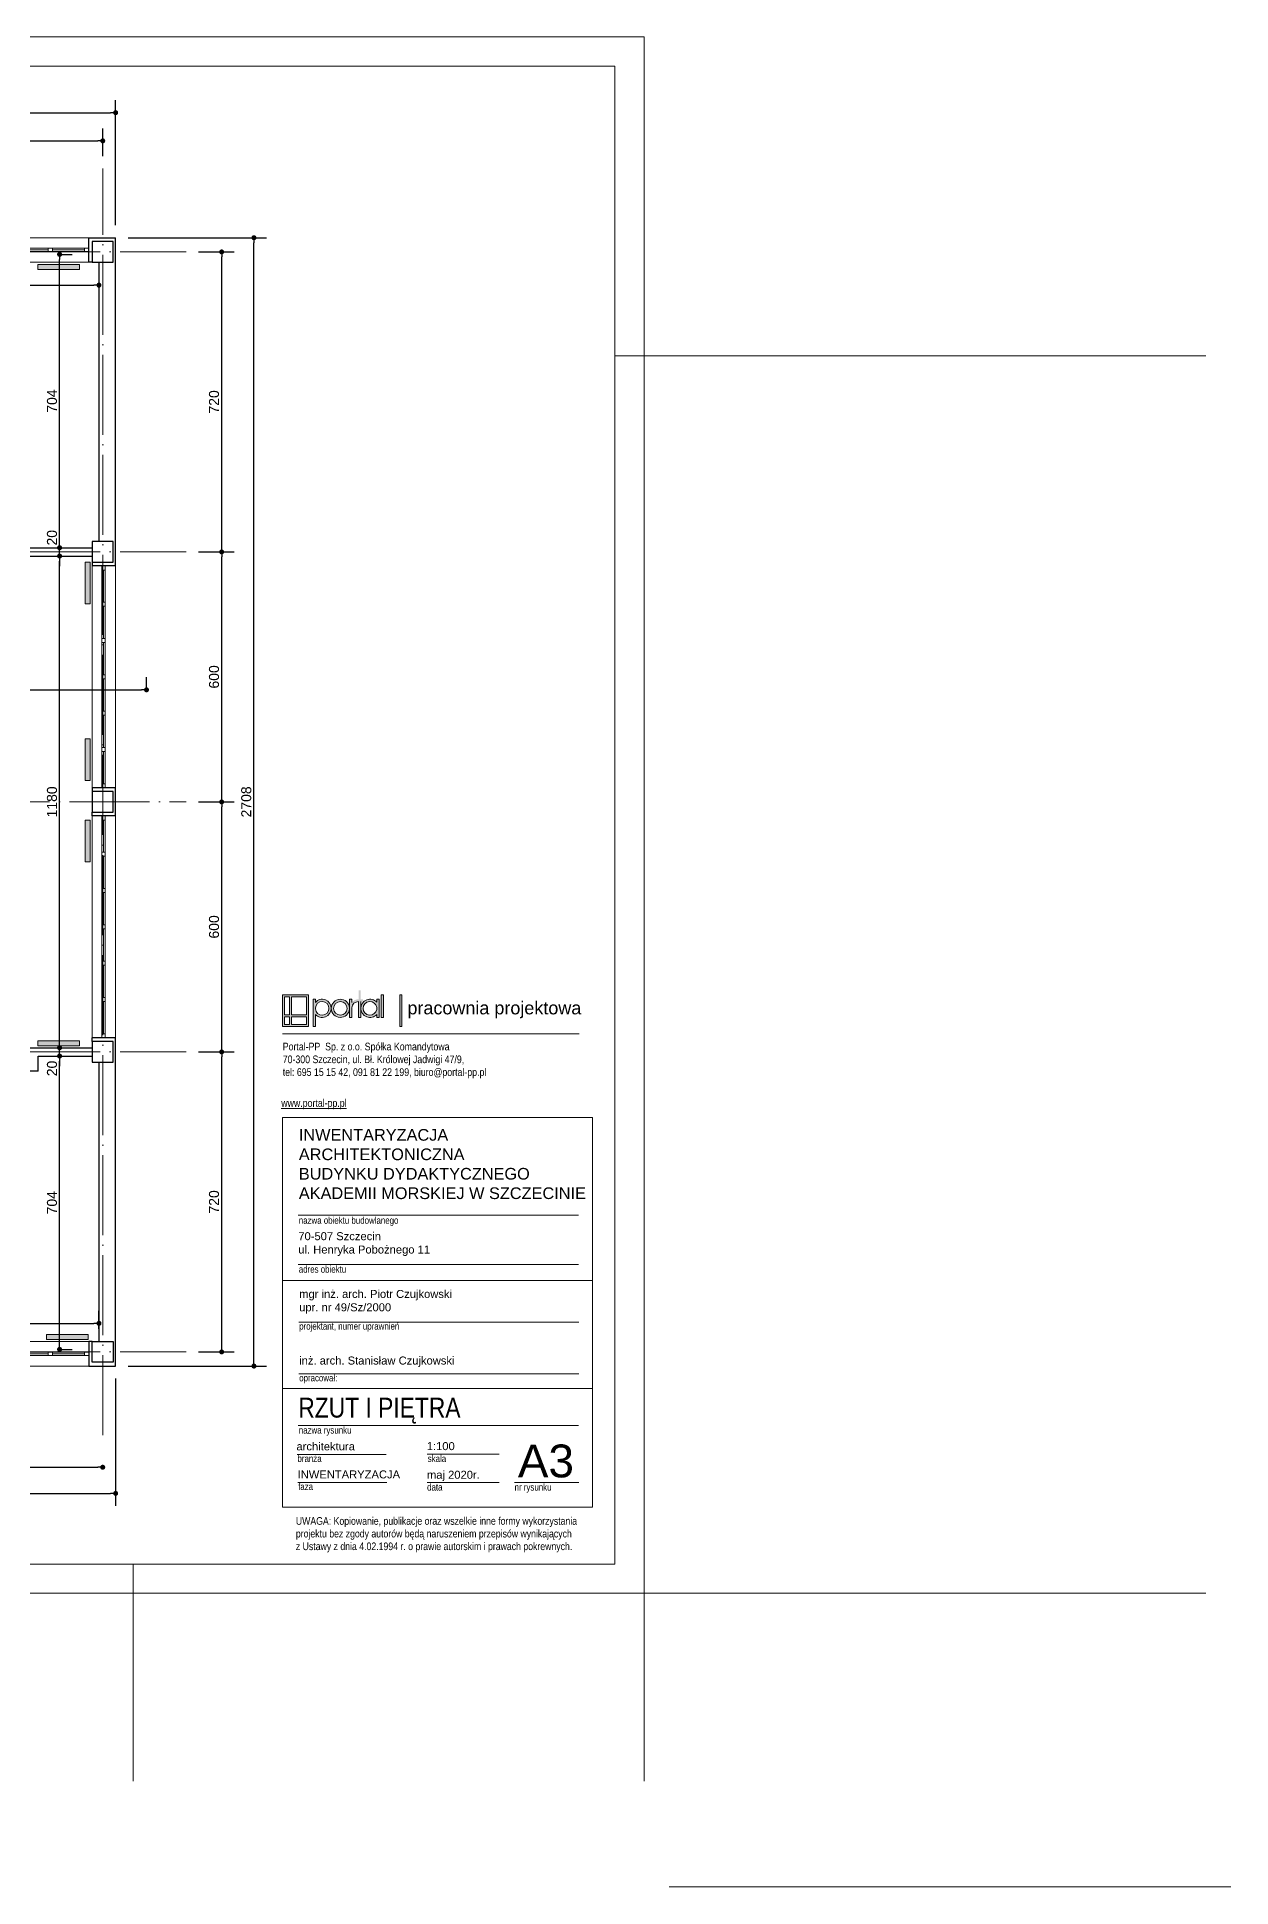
# Model space of a CAD drawing. Header units: millimetres. Extents: x 54 to 8480, y -22812 to 17434.
# Drawn here: x 5555 to 8420, y -9566 to -5126 of the extents above; entities that cross this region are included whole.
import ezdxf

# ---------------------------------------------------------------- set-up
doc = ezdxf.new("R2010")
doc.units = ezdxf.units.MM
doc.linetypes.add('ACAD_ISO04W100', pattern=[30, 24, -3, 0, -3])
doc.layers.add('grzejniki', color=104, linetype='Continuous')
for name, color, linetype, lineweight in [('osie', 132, 'ACAD_ISO04W100', 0), ('PLATFORMA', 7, 'Continuous', 0), ('STOLARKA', 97, 'Continuous', 0), ('tabelki', 151, 'Continuous', 0), ('wymiary', 150, 'Continuous', 0)]:
    doc.layers.add(name, color=color, linetype=linetype, lineweight=lineweight)
doc.styles.add('arial narrow', font='ARIALN.TTF', dxfattribs={"height": 15})
doc.styles.get("Standard").update_dxf_attribs({"font": 'arial.ttf'})
doc.dimstyles.new('ISO-25', dxfattribs={"dimtxt": 24, "dimasz": 12, "dimexe": 30, "dimexo": 30, "dimgap": 6, "dimtad": 1, "dimdec": 0, "dimtxsty": 'Standard', "dimblk": 'DOT', "dimcen": 2.5, "dimadec": 0, "dimazin": 0, "dimtfac": 1, "dimtdec": 0, "dimtmove": 0, "dimatfit": 3, "dimldrblk": 'DOT', "dimfxl": 1, "dimarcsym": 0})

# ---------------------------------------------------------------- blocks, each defined once
blk = doc.blocks.new('A$C13771EA7')
at = {"color": 132, "linetype": 'ACAD_ISO04W100', "lineweight": 0, "ltscale": 8}
for p, q in [((31, -2874), (31, 166)), ((631, -2874), (631, 166)), ((1231, -2874), (1231, 166)), ((1831, -2874), (1831, 166)), ((2431, -2874), (2431, 166)), ((3031, -2874), (3031, 166)), ((3511, -2874), (3511, 166)), ((4111, -2874), (4111, 166)), ((-169, -34), (4311, -34)), ((-169, -754), (4311, -754)), ((-169, -994), (3231, -994)), ((3311, -1354), (4311, -1354)), ((-169, -1714), (3231, -1714)), ((-169, -1954), (4311, -1954)), ((-169, -2674), (4311, -2674))]:
    blk.add_line(p, q, dxfattribs=at)
blk = doc.blocks.new('A$C662874F4')
at = {"layer": 'STOLARKA', "lineweight": 0}
for p, q in [((8.5, 9), (541.5, 9)), ((18.5, -20), (95.6668, -20)), ((105.6668, -20), (182.8334, -20)), ((192.8334, -20), (270, -20)), ((280, -20), (357.1666, -20)), ((367.1666, -20), (444.3332, -20)), ((454.3332, -20), (531.5, -20)), ((8.5, -50), (541.5, -50))]:
    blk.add_line(p, q, dxfattribs=at)
for points in [[(8.5, -24), (541.5, -24), (541.5, -16), (8.5, -16)], [(8.5, -24), (18.5, -24), (18.5, -16), (8.5, -16)], [(95.6668, -24), (105.6668, -24), (105.6668, -16), (95.6668, -16)], [(182.8334, -24), (192.8334, -24), (192.8334, -16), (182.8334, -16)], [(270, -24), (280, -24), (280, -16), (270, -16)], [(367.1666, -24), (357.1666, -24), (357.1666, -16), (367.1666, -16)], [(454.3332, -24), (444.3332, -24), (444.3332, -16), (454.3332, -16)], [(531.5, -24), (541.5, -24), (541.5, -16), (531.5, -16)]]:
    blk.add_lwpolyline(points, close=True, dxfattribs=at)
blk = doc.blocks.new('_Dot')
at = {"color": 0, "linetype": 'ByBlock', "lineweight": -2}
blk.add_line((-0.5, 0), (-1, 0), dxfattribs=at)
at = {"color": 0, "linetype": 'ByBlock', "lineweight": 0, "const_width": 0.5}
blk.add_lwpolyline([(-0.25, 0, 1), (0.25, 0, 1)], format="xyb", close=True, dxfattribs=at)
blk = doc.blocks.new('*D176')
at = {"layer": 'Defpoints', "color": 0, "linetype": 'Continuous', "lineweight": 0}
for p in [(5712.6, -5374.8), (5112.6, -5441.3), (5712.6, -5441.3)]:
    blk.add_point(p, dxfattribs=at)
at = {"layer": 'wymiary', "color": 0, "linetype": 'Continuous', "lineweight": -2}
for p, q in [((5112.6, -5411.3), (5112.6, -5344.8)), ((5712.6, -5411.3), (5712.6, -5344.8)), ((5124.6, -5374.8), (5700.6, -5374.8))]:
    blk.add_line(p, q, dxfattribs=at)
at = {"layer": 'wymiary', "color": 0, "linetype": 'Continuous', "lineweight": -2, "xscale": 12, "yscale": 12, "zscale": 12, "rotation": 180}
blk.add_blockref('_Dot', (5112.6, -5374.8), dxfattribs=at)
at = {"layer": 'wymiary', "color": 0, "linetype": 'Continuous', "lineweight": -2, "xscale": 12, "yscale": 12, "zscale": 12}
blk.add_blockref('_Dot', (5712.6, -5374.8), dxfattribs=at)
at = {"layer": 'wymiary', "color": 0, "linetype": 'Continuous', "lineweight": 0, "insert": (5412.6, -5356.6), "char_height": 24, "attachment_point": 5}
blk.add_mtext('600', dxfattribs=at)
blk = doc.blocks.new('*D155')
at = {"layer": 'Defpoints', "color": 0, "linetype": 'Continuous', "lineweight": 0}
for p in [(5912.6, -7561.3), (5998, -7561.3), (5912.6, -8281.3)]:
    blk.add_point(p, dxfattribs=at)
at = {"layer": 'wymiary', "color": 0, "linetype": 'Continuous', "lineweight": -2}
for p, q in [((5942.6, -7561.3), (6028, -7561.3)), ((5998, -8269.3), (5998, -7573.3)), ((5942.6, -8281.3), (6028, -8281.3))]:
    blk.add_line(p, q, dxfattribs=at)
at = {"layer": 'wymiary', "color": 0, "linetype": 'Continuous', "lineweight": -2, "xscale": 12, "yscale": 12, "zscale": 12}
for p, rotation in [((5998, -7561.3), 90), ((5998, -8281.3), 270)]:
    blk.add_blockref('_Dot', p, dxfattribs=dict(at, rotation=rotation))
at = {"layer": 'wymiary', "color": 0, "linetype": 'Continuous', "lineweight": 0, "insert": (5979.7, -7921.3), "char_height": 24, "attachment_point": 5, "rotation": 90}
blk.add_mtext('720', dxfattribs=at)
blk = doc.blocks.new('*D156')
at = {"layer": 'Defpoints', "color": 0, "linetype": 'Continuous', "lineweight": 0}
for p in [(5912.6, -6961.3), (5998, -6961.3), (5912.6, -7561.3)]:
    blk.add_point(p, dxfattribs=at)
at = {"layer": 'wymiary', "color": 0, "linetype": 'Continuous', "lineweight": -2}
for p, q in [((5942.6, -6961.3), (6028, -6961.3)), ((5998, -7549.3), (5998, -6973.3)), ((5942.6, -7561.3), (6028, -7561.3))]:
    blk.add_line(p, q, dxfattribs=at)
at = {"layer": 'wymiary', "color": 0, "linetype": 'Continuous', "lineweight": -2, "xscale": 12, "yscale": 12, "zscale": 12}
for p, rotation in [((5998, -6961.3), 90), ((5998, -7561.3), 270)]:
    blk.add_blockref('_Dot', p, dxfattribs=dict(at, rotation=rotation))
at = {"layer": 'wymiary', "color": 0, "linetype": 'Continuous', "lineweight": 0, "insert": (5979.7, -7261.3), "char_height": 24, "attachment_point": 5, "rotation": 90}
blk.add_mtext('600', dxfattribs=at)
blk = doc.blocks.new('*D157')
at = {"layer": 'Defpoints', "color": 0, "linetype": 'Continuous', "lineweight": 0}
for p in [(5912.6, -6361.3), (5998, -6361.3), (5912.6, -6961.3)]:
    blk.add_point(p, dxfattribs=at)
at = {"layer": 'wymiary', "color": 0, "linetype": 'Continuous', "lineweight": -2}
for p, q in [((5942.6, -6361.3), (6028, -6361.3)), ((5998, -6949.3), (5998, -6373.3)), ((5942.6, -6961.3), (6028, -6961.3))]:
    blk.add_line(p, q, dxfattribs=at)
at = {"layer": 'wymiary', "color": 0, "linetype": 'Continuous', "lineweight": -2, "xscale": 12, "yscale": 12, "zscale": 12}
for p, rotation in [((5998, -6361.3), 90), ((5998, -6961.3), 270)]:
    blk.add_blockref('_Dot', p, dxfattribs=dict(at, rotation=rotation))
at = {"layer": 'wymiary', "color": 0, "linetype": 'Continuous', "lineweight": 0, "insert": (5979.7, -6661.3), "char_height": 24, "attachment_point": 5, "rotation": 90}
blk.add_mtext('600', dxfattribs=at)
blk = doc.blocks.new('*D158')
at = {"layer": 'Defpoints', "color": 0, "linetype": 'Continuous', "lineweight": 0}
for p in [(5912.6, -5641.3), (5998, -5641.3), (5912.6, -6361.3)]:
    blk.add_point(p, dxfattribs=at)
at = {"layer": 'wymiary', "color": 0, "linetype": 'Continuous', "lineweight": -2}
for p, q in [((5942.6, -5641.3), (6028, -5641.3)), ((5998, -6349.3), (5998, -5653.3)), ((5942.6, -6361.3), (6028, -6361.3))]:
    blk.add_line(p, q, dxfattribs=at)
at = {"layer": 'wymiary', "color": 0, "linetype": 'Continuous', "lineweight": -2, "xscale": 12, "yscale": 12, "zscale": 12}
for p, rotation in [((5998, -5641.3), 90), ((5998, -6361.3), 270)]:
    blk.add_blockref('_Dot', p, dxfattribs=dict(at, rotation=rotation))
at = {"layer": 'wymiary', "color": 0, "linetype": 'Continuous', "lineweight": 0, "insert": (5979.7, -6001.3), "char_height": 24, "attachment_point": 5, "rotation": 90}
blk.add_mtext('720', dxfattribs=at)
blk = doc.blocks.new('*D165')
at = {"layer": 'Defpoints', "color": 0, "linetype": 'Continuous', "lineweight": 0}
for p in [(5112.6, -8481.3), (5712.6, -8558.1), (5712.6, -8558.1)]:
    blk.add_point(p, dxfattribs=at)
at = {"layer": 'wymiary', "color": 0, "linetype": 'Continuous', "lineweight": -2}
for p, q in [((5112.6, -8511.3), (5112.6, -8588.1)), ((5124.6, -8558.1), (5700.6, -8558.1))]:
    blk.add_line(p, q, dxfattribs=at)
at = {"layer": 'wymiary', "color": 0, "linetype": 'Continuous', "lineweight": -2, "xscale": 12, "yscale": 12, "zscale": 12, "rotation": 180}
blk.add_blockref('_Dot', (5112.6, -8558.1), dxfattribs=at)
at = {"layer": 'wymiary', "color": 0, "linetype": 'Continuous', "lineweight": -2, "xscale": 12, "yscale": 12, "zscale": 12}
blk.add_blockref('_Dot', (5712.6, -8558.1), dxfattribs=at)
at = {"layer": 'wymiary', "color": 0, "linetype": 'Continuous', "lineweight": 0, "insert": (5412.6, -8539.8), "char_height": 24, "attachment_point": 5}
blk.add_mtext('600', dxfattribs=at)
blk = doc.blocks.new('*D166')
at = {"layer": 'Defpoints', "color": 0, "linetype": 'Continuous', "lineweight": 0}
for p in [(1601.6, -8315.3), (5743.6, -8315.3), (5743.6, -8621)]:
    blk.add_point(p, dxfattribs=at)
at = {"layer": 'wymiary', "color": 0, "linetype": 'Continuous', "lineweight": -2}
for p, q in [((1601.6, -8345.3), (1601.6, -8651)), ((5743.6, -8345.3), (5743.6, -8651)), ((1613.6, -8621), (5731.6, -8621))]:
    blk.add_line(p, q, dxfattribs=at)
at = {"layer": 'wymiary', "color": 0, "linetype": 'Continuous', "lineweight": -2, "xscale": 12, "yscale": 12, "zscale": 12, "rotation": 180}
blk.add_blockref('_Dot', (1601.6, -8621), dxfattribs=at)
at = {"layer": 'wymiary', "color": 0, "linetype": 'Continuous', "lineweight": -2, "xscale": 12, "yscale": 12, "zscale": 12}
blk.add_blockref('_Dot', (5743.6, -8621), dxfattribs=at)
at = {"layer": 'wymiary', "color": 0, "linetype": 'Continuous', "lineweight": 0, "insert": (3672.6, -8602.9), "char_height": 24, "attachment_point": 5}
blk.add_mtext('4142', dxfattribs=at)
blk = doc.blocks.new('*D167')
at = {"layer": 'Defpoints', "color": 0, "linetype": 'Continuous', "lineweight": 0}
for p in [(5743.6, -5607.3), (6075.4, -5607.3), (5743.6, -8315.3)]:
    blk.add_point(p, dxfattribs=at)
at = {"layer": 'wymiary', "color": 0, "linetype": 'Continuous', "lineweight": -2}
for p, q in [((5773.6, -5607.3), (6105.4, -5607.3)), ((6075.4, -8303.3), (6075.4, -5619.3)), ((5773.6, -8315.3), (6105.4, -8315.3))]:
    blk.add_line(p, q, dxfattribs=at)
at = {"layer": 'wymiary', "color": 0, "linetype": 'Continuous', "lineweight": -2, "xscale": 12, "yscale": 12, "zscale": 12}
for p, rotation in [((6075.4, -5607.3), 90), ((6075.4, -8315.3), 270)]:
    blk.add_blockref('_Dot', p, dxfattribs=dict(at, rotation=rotation))
at = {"layer": 'wymiary', "color": 0, "linetype": 'Continuous', "lineweight": 0, "insert": (6057.1, -6961.3), "char_height": 24, "attachment_point": 5, "rotation": 90}
blk.add_mtext('2708', dxfattribs=at)
blk = doc.blocks.new('*D168')
at = {"layer": 'Defpoints', "color": 0, "linetype": 'Continuous', "lineweight": 0}
for p in [(5743.6, -5307.2), (1601.6, -5607.3), (5743.6, -5607.3)]:
    blk.add_point(p, dxfattribs=at)
at = {"layer": 'wymiary', "color": 0, "linetype": 'Continuous', "lineweight": -2}
for p, q in [((1601.6, -5577.3), (1601.6, -5277.2)), ((5743.6, -5577.3), (5743.6, -5277.2)), ((1613.6, -5307.2), (5731.6, -5307.2))]:
    blk.add_line(p, q, dxfattribs=at)
at = {"layer": 'wymiary', "color": 0, "linetype": 'Continuous', "lineweight": -2, "xscale": 12, "yscale": 12, "zscale": 12, "rotation": 180}
blk.add_blockref('_Dot', (1601.6, -5307.2), dxfattribs=at)
at = {"layer": 'wymiary', "color": 0, "linetype": 'Continuous', "lineweight": -2, "xscale": 12, "yscale": 12, "zscale": 12}
blk.add_blockref('_Dot', (5743.6, -5307.2), dxfattribs=at)
at = {"layer": 'wymiary', "color": 0, "linetype": 'Continuous', "lineweight": 0, "insert": (3672.6, -5289.1), "char_height": 24, "attachment_point": 5}
blk.add_mtext('4142', dxfattribs=at)
blk = doc.blocks.new('*D241')
at = {"layer": 'Defpoints', "color": 0, "linetype": 'Continuous', "lineweight": 0}
for p in [(5583.6, -7571.3), (5609.1, -7571.3), (5583.6, -8275.3)]:
    blk.add_point(p, dxfattribs=at)
at = {"layer": 'wymiary', "color": 0, "linetype": 'Continuous', "lineweight": -2}
for p, q in [((5609.1, -8263.3), (5609.1, -7583.3)), ((5613.6, -7571.3), (5639.1, -7571.3)), ((5613.6, -8275.3), (5639.1, -8275.3))]:
    blk.add_line(p, q, dxfattribs=at)
at = {"layer": 'wymiary', "color": 0, "linetype": 'Continuous', "lineweight": -2, "xscale": 12, "yscale": 12, "zscale": 12}
for p, rotation in [((5609.1, -7571.3), 90), ((5609.1, -8275.3), 270)]:
    blk.add_blockref('_Dot', p, dxfattribs=dict(at, rotation=rotation))
at = {"layer": 'wymiary', "color": 0, "linetype": 'Continuous', "lineweight": 0, "insert": (5590.9, -7923.3), "char_height": 24, "attachment_point": 5, "rotation": 90}
blk.add_mtext('704', dxfattribs=at)
blk = doc.blocks.new('*D240')
at = {"layer": 'Defpoints', "color": 0, "linetype": 'Continuous', "lineweight": 0}
for p in [(5583.6, -7571.3), (5609.1, -7551.3), (5609.1, -7551.3)]:
    blk.add_point(p, dxfattribs=at)
at = {"layer": 'wymiary', "color": 0, "linetype": 'Continuous', "lineweight": -2}
for p, q in [((5609.1, -7539.3), (5609.1, -7527.3)), ((5609.1, -7571.3), (5609.1, -7551.3)), ((5609.1, -7583.3), (5609.1, -7595.3)), ((5613.6, -7571.3), (5639.1, -7571.3))]:
    blk.add_line(p, q, dxfattribs=at)
at = {"layer": 'wymiary', "color": 0, "linetype": 'Continuous', "lineweight": -2, "xscale": 12, "yscale": 12, "zscale": 12}
for p, rotation in [((5609.1, -7551.3), 270), ((5609.1, -7571.3), 90)]:
    blk.add_blockref('_Dot', p, dxfattribs=dict(at, rotation=rotation))
at = {"layer": 'wymiary', "color": 0, "linetype": 'Continuous', "lineweight": 0, "insert": (5590.9, -7601), "char_height": 24, "attachment_point": 5, "rotation": 90}
blk.add_mtext('20', dxfattribs=at)
blk = doc.blocks.new('*D242')
at = {"layer": 'Defpoints', "color": 0, "linetype": 'Continuous', "lineweight": 0}
for p in [(5609.1, -6371.3), (5609.1, -6371.3), (5609.1, -7551.3)]:
    blk.add_point(p, dxfattribs=at)
at = {"layer": 'wymiary', "color": 0, "linetype": 'Continuous', "lineweight": -2}
blk.add_line((5609.1, -7539.3), (5609.1, -6383.3), dxfattribs=at)
at = {"layer": 'wymiary', "color": 0, "linetype": 'Continuous', "lineweight": -2, "xscale": 12, "yscale": 12, "zscale": 12}
for p, rotation in [((5609.1, -6371.3), 90), ((5609.1, -7551.3), 270)]:
    blk.add_blockref('_Dot', p, dxfattribs=dict(at, rotation=rotation))
at = {"layer": 'wymiary', "color": 0, "linetype": 'Continuous', "lineweight": 0, "insert": (5590.9, -6961.3), "char_height": 24, "attachment_point": 5, "rotation": 90}
blk.add_mtext('1180', dxfattribs=at)
blk = doc.blocks.new('*D243')
at = {"layer": 'Defpoints', "color": 0, "linetype": 'Continuous', "lineweight": 0}
for p in [(5609.1, -6351.3), (5609.1, -6351.3), (5609.1, -6371.3)]:
    blk.add_point(p, dxfattribs=at)
at = {"layer": 'wymiary', "color": 0, "linetype": 'Continuous', "lineweight": -2}
for p, q in [((5609.1, -6339.3), (5609.1, -6327.3)), ((5609.1, -6371.3), (5609.1, -6351.3)), ((5609.1, -6383.3), (5609.1, -6395.3))]:
    blk.add_line(p, q, dxfattribs=at)
at = {"layer": 'wymiary', "color": 0, "linetype": 'Continuous', "lineweight": -2, "xscale": 12, "yscale": 12, "zscale": 12}
for p, rotation in [((5609.1, -6351.3), 270), ((5609.1, -6371.3), 90)]:
    blk.add_blockref('_Dot', p, dxfattribs=dict(at, rotation=rotation))
at = {"layer": 'wymiary', "color": 0, "linetype": 'Continuous', "lineweight": 0, "insert": (5590.9, -6327.3), "char_height": 24, "attachment_point": 5, "rotation": 90}
blk.add_mtext('20', dxfattribs=at)
blk = doc.blocks.new('*D244')
at = {"layer": 'Defpoints', "color": 0, "linetype": 'Continuous', "lineweight": 0}
for p in [(5583.6, -5647.3), (5609.1, -5647.3), (5609.1, -6351.3)]:
    blk.add_point(p, dxfattribs=at)
at = {"layer": 'wymiary', "color": 0, "linetype": 'Continuous', "lineweight": -2}
for p, q in [((5609.1, -6339.3), (5609.1, -5659.3)), ((5613.6, -5647.3), (5639.1, -5647.3))]:
    blk.add_line(p, q, dxfattribs=at)
at = {"layer": 'wymiary', "color": 0, "linetype": 'Continuous', "lineweight": -2, "xscale": 12, "yscale": 12, "zscale": 12}
for p, rotation in [((5609.1, -5647.3), 90), ((5609.1, -6351.3), 270)]:
    blk.add_blockref('_Dot', p, dxfattribs=dict(at, rotation=rotation))
at = {"layer": 'wymiary', "color": 0, "linetype": 'Continuous', "lineweight": 0, "insert": (5590.9, -5999.3), "char_height": 24, "attachment_point": 5, "rotation": 90}
blk.add_mtext('704', dxfattribs=at)
blk = doc.blocks.new('*D361')
at = {"layer": 'Defpoints', "color": 0, "linetype": 'Continuous', "lineweight": 0}
for p in [(4646.6, -5666.3), (5703.6, -5666.3), (5703.6, -5721.1)]:
    blk.add_point(p, dxfattribs=at)
at = {"layer": 'wymiary', "color": 0, "linetype": 'Continuous', "lineweight": -2}
for p, q in [((4646.6, -5696.3), (4646.6, -5751.1)), ((4658.6, -5721.1), (5691.6, -5721.1)), ((5703.6, -5696.3), (5703.6, -5751.1))]:
    blk.add_line(p, q, dxfattribs=at)
at = {"layer": 'wymiary', "color": 0, "linetype": 'Continuous', "lineweight": -2, "xscale": 12, "yscale": 12, "zscale": 12, "rotation": 180}
blk.add_blockref('_Dot', (4646.6, -5721.1), dxfattribs=at)
at = {"layer": 'wymiary', "color": 0, "linetype": 'Continuous', "lineweight": -2, "xscale": 12, "yscale": 12, "zscale": 12}
blk.add_blockref('_Dot', (5703.6, -5721.1), dxfattribs=at)
at = {"layer": 'wymiary', "color": 0, "linetype": 'Continuous', "lineweight": 0, "insert": (5175.1, -5702.9), "char_height": 24, "attachment_point": 5}
blk.add_mtext('1057', dxfattribs=at)
blk = doc.blocks.new('*D468')
at = {"layer": 'Defpoints', "color": 0, "linetype": 'Continuous', "lineweight": 0}
for p in [(5703.6, -8212.8), (4640.1, -8256.3), (5703.6, -8256.3)]:
    blk.add_point(p, dxfattribs=at)
at = {"layer": 'wymiary', "color": 0, "linetype": 'Continuous', "lineweight": -2}
for p, q in [((4640.1, -8226.3), (4640.1, -8182.8)), ((4652.1, -8212.8), (5691.6, -8212.8)), ((5703.6, -8226.3), (5703.6, -8182.8))]:
    blk.add_line(p, q, dxfattribs=at)
at = {"layer": 'wymiary', "color": 0, "linetype": 'Continuous', "lineweight": -2, "xscale": 12, "yscale": 12, "zscale": 12, "rotation": 180}
blk.add_blockref('_Dot', (4640.1, -8212.8), dxfattribs=at)
at = {"layer": 'wymiary', "color": 0, "linetype": 'Continuous', "lineweight": -2, "xscale": 12, "yscale": 12, "zscale": 12}
blk.add_blockref('_Dot', (5703.6, -8212.8), dxfattribs=at)
at = {"layer": 'wymiary', "color": 0, "linetype": 'Continuous', "lineweight": 0, "insert": (5171.8, -8194.5), "char_height": 24, "attachment_point": 5}
blk.add_mtext('1064', dxfattribs=at)
blk = doc.blocks.new('*D635')
at = {"layer": 'Defpoints', "color": 0, "linetype": 'Continuous', "lineweight": 0}
for p in [(5102.6, -6692.3), (5817.6, -6692.3), (5817.6, -6718.3)]:
    blk.add_point(p, dxfattribs=at)
at = {"layer": 'wymiary', "color": 0, "linetype": 'Continuous', "lineweight": -2}
for p, q in [((5114.6, -6692.3), (5805.6, -6692.3)), ((5817.6, -6688.3), (5817.6, -6662.3))]:
    blk.add_line(p, q, dxfattribs=at)
at = {"layer": 'wymiary', "color": 0, "linetype": 'Continuous', "lineweight": -2, "xscale": 12, "yscale": 12, "zscale": 12, "rotation": 180}
blk.add_blockref('_Dot', (5102.6, -6692.3), dxfattribs=at)
at = {"layer": 'wymiary', "color": 0, "linetype": 'Continuous', "lineweight": -2, "xscale": 12, "yscale": 12, "zscale": 12}
blk.add_blockref('_Dot', (5817.6, -6692.3), dxfattribs=at)
at = {"layer": 'wymiary', "color": 0, "linetype": 'Continuous', "lineweight": 0, "insert": (5460.1, -6674), "char_height": 24, "attachment_point": 5}
blk.add_mtext('715', dxfattribs=at)
blk = doc.blocks.new('A$C508466D2')
at = {"layer": 'grzejniki', "linetype": 'Continuous', "lineweight": 0}
blk.add_hatch(color=256, dxfattribs=at).paths.add_polyline_path([(-50, -12), (50, -12), (50, 0), (-50, 0)])
blk.add_lwpolyline([(-50, -12), (50, -12), (50, 0), (-50, 0)], close=True, dxfattribs=at)

msp = doc.modelspace()

# ---------------------------------------------------------------- hatches: boundary and pattern name
at = {"layer": 'tabelki', "linetype": 'Continuous', "lineweight": 0}
h = msp.add_hatch(color=7, dxfattribs=at)
h.paths.add_polyline_path([(6206.4, -7424.1), (6143.7, -7424.1), (6143.7, -7500.4), (6206.4, -7500.4)])
h.paths.add_polyline_path([(6201.6, -7477.3), (6201.6, -7495.6), (6165.3, -7495.6), (6165.3, -7477.3)], flags=16)
h.paths.add_polyline_path([(6165.3, -7472.4), (6165.3, -7428.9), (6201.6, -7428.9), (6201.6, -7472.4)], flags=16)
h.paths.add_polyline_path([(6160.5, -7477.3), (6160.5, -7495.6), (6148.5, -7495.6), (6148.5, -7477.3)], flags=16)
h.paths.add_polyline_path([(6160.5, -7472.4), (6148.5, -7472.4), (6148.5, -7428.9), (6160.5, -7428.9)], flags=16)
h.paths.add_polyline_path([(6222.8, -7471.2, 2.649257), (6222.8, -7442.4), (6222.8, -7435), (6217.3, -7435), (6217.3, -7500.4), (6222.8, -7500.4)])
h.paths.add_polyline_path([(6222.8, -7457.9, 28.870743), (6222.8, -7455.7)], flags=16)
h.paths.add_polyline_path([(6304.6, -7458.4), (6304.6, -7455.2, 27.081887)])
h.paths.add_polyline_path([(6266.5, -7456.8, -1), (6299.2, -7456.8, -1)], flags=16)
h.paths.add_polyline_path([(6326.4, -7440.5), (6326.4, -7478.6), (6331.8, -7478.6), (6331.8, -7440.5), (6337.3, -7440.5), (6337.3, -7435), (6331.8, -7435), (6331.8, -7413.2), (6326.4, -7413.2), (6326.4, -7435, 0.215507), (6310, -7442.4), (6310, -7435), (6304.6, -7435), (6304.6, -7478.6), (6310, -7478.6), (6310, -7455.3, -0.388248)])
h.paths.add_polyline_path([(6370, -7471.4), (6370, -7478.6), (6375.5, -7478.6), (6375.5, -7435), (6370, -7435), (6370, -7442.2, 2.599688)])
h.paths.add_polyline_path([(6370, -7454.5), (6370, -7459.1, -13.959982)], flags=16)
h.paths.add_polyline_path([(6386.4, -7424.1), (6380.9, -7424.1), (6380.9, -7478.6), (6386.4, -7478.6)])
h.paths.add_polyline_path([(6429.9, -7424.1), (6425.1, -7424.1), (6425.1, -7500.4), (6429.9, -7500.4)])

# ---------------------------------------------------------------- linework, layer by layer
at = {"color": 7, "lineweight": 30}
for p, q in [((5679.1, -5666.3), (5679.1, -5607.3)), ((5687.6, -5666.3), (5679.1, -5666.3)), ((5703.6, -5666.3), (5703.6, -6336.3)), ((5687.6, -6386.3), (5687.6, -6394.8)), ((5743.6, -6394.8), (5687.6, -6394.8)), ((5743.6, -6927.8), (5687.6, -6927.8)), ((5687.6, -6927.8), (5687.6, -6936.3)), ((5687.6, -6994.8), (5687.6, -6986.3)), ((5743.6, -6994.8), (5687.6, -6994.8)), ((5687.6, -7536.3), (5687.6, -7527.8)), ((5743.6, -7527.8), (5687.6, -7527.8)), ((5703.6, -7586.3), (5703.6, -8256.3)), ((5687.6, -8256.3), (5679.1, -8256.3)), ((5679.1, -8256.3), (5679.1, -8315.3))]:
    msp.add_line(p, q, dxfattribs=at)
at = {"lineweight": 30}
for p, q in [((5679.1, -5607.3), (5743.6, -5607.3)), ((5743.6, -6394.8), (5743.6, -5607.3)), ((5137.6, -6371.3), (5687.6, -6371.3)), ((5486.6, -6351.3), (5687.6, -6351.3)), ((5743.6, -6994.8), (5743.6, -6927.8)), ((5743.6, -8315.3), (5743.6, -7527.8)), ((5137.6, -7551.3), (5687.6, -7551.3)), ((5557.6, -7607.3), (5557.6, -7571.3)), ((5557.6, -7571.3), (5687.6, -7571.3)), ((5557.6, -7607.3), (5251.6, -7607.3)), ((5679.1, -8315.3), (5743.6, -8315.3))]:
    msp.add_line(p, q, dxfattribs=at)
for points in [[(5687.6, -5666.3), (5737.6, -5666.3), (5737.6, -5616.3), (5687.6, -5616.3)], [(5687.6, -6386.3), (5737.6, -6386.3), (5737.6, -6336.3), (5687.6, -6336.3)], [(5687.6, -6986.3), (5737.6, -6986.3), (5737.6, -6936.3), (5687.6, -6936.3)], [(5687.6, -7586.3), (5737.6, -7586.3), (5737.6, -7536.3), (5687.6, -7536.3)], [(5687.6, -8256.3), (5737.6, -8256.3), (5737.6, -8306.3), (5687.6, -8306.3)]]:
    msp.add_lwpolyline(points, close=True, dxfattribs=at)
at = {"layer": 'PLATFORMA', "color": 7, "lineweight": 0}
for p, q in [((6941.6, -5890.5), (8359.8, -5890.5)), ((5785.3, -8790.5), (5785.3, -9311.9)), ((7011.6, -8860.5), (8359.8, -8860.5)), ((7011.6, -8860.5), (7011.6, -9311.9)), ((7071.6, -9565.5), (8419.8, -9565.5))]:
    msp.add_line(p, q, dxfattribs=at)
for points in [[(917.8, -8860.5), (7011.6, -8860.5), (7011.6, -5125.5), (917.8, -5125.5)], [(1301.6, -8790.5), (6941.6, -8790.5), (6941.6, -5195.5), (1301.6, -5195.5)]]:
    msp.add_lwpolyline(points, close=True, dxfattribs=at)
at = {"layer": 'STOLARKA', "lineweight": 0}
for p, q in [((5687.6, -6394.8), (5687.6, -6927.8)), ((5714.6, -6404.8), (5714.6, -6481.9)), ((5743.6, -6394.8), (5743.6, -6927.8)), ((5714.6, -6491.9), (5714.6, -6569.1)), ((5714.6, -6579.1), (5714.6, -6656.3)), ((5714.6, -6666.3), (5714.6, -6743.4)), ((5714.6, -6753.4), (5714.6, -6830.6)), ((5714.6, -6840.6), (5714.6, -6917.8)), ((5687.6, -7527.8), (5687.6, -6994.8)), ((5714.6, -7081.9), (5714.6, -7004.8)), ((5743.6, -7527.8), (5743.6, -6994.8)), ((5714.6, -7169.1), (5714.6, -7091.9)), ((5714.6, -7256.3), (5714.6, -7179.1)), ((5714.6, -7343.4), (5714.6, -7266.3)), ((5714.6, -7430.6), (5714.6, -7353.4)), ((5714.6, -7517.8), (5714.6, -7440.6))]:
    msp.add_line(p, q, dxfattribs=at)
for points in [[(5710.6, -6394.8), (5710.6, -6927.8), (5718.6, -6927.8), (5718.6, -6394.8)], [(5710.6, -6394.8), (5710.6, -6404.8), (5718.6, -6404.8), (5718.6, -6394.8)], [(5710.6, -6481.9), (5710.6, -6491.9), (5718.6, -6491.9), (5718.6, -6481.9)], [(5710.6, -6569.1), (5710.6, -6579.1), (5718.6, -6579.1), (5718.6, -6569.1)], [(5710.6, -6656.3), (5710.6, -6666.3), (5718.6, -6666.3), (5718.6, -6656.3)], [(5710.6, -6753.4), (5710.6, -6743.4), (5718.6, -6743.4), (5718.6, -6753.4)], [(5710.6, -6840.6), (5710.6, -6830.6), (5718.6, -6830.6), (5718.6, -6840.6)], [(5710.6, -6917.8), (5710.6, -6927.8), (5718.6, -6927.8), (5718.6, -6917.8)], [(5710.6, -7527.8), (5710.6, -6994.8), (5718.6, -6994.8), (5718.6, -7527.8)], [(5710.6, -7004.8), (5710.6, -6994.8), (5718.6, -6994.8), (5718.6, -7004.8)], [(5710.6, -7081.9), (5710.6, -7091.9), (5718.6, -7091.9), (5718.6, -7081.9)], [(5710.6, -7169.1), (5710.6, -7179.1), (5718.6, -7179.1), (5718.6, -7169.1)], [(5710.6, -7266.3), (5710.6, -7256.3), (5718.6, -7256.3), (5718.6, -7266.3)], [(5710.6, -7353.4), (5710.6, -7343.4), (5718.6, -7343.4), (5718.6, -7353.4)], [(5710.6, -7440.6), (5710.6, -7430.6), (5718.6, -7430.6), (5718.6, -7440.6)], [(5710.6, -7527.8), (5710.6, -7517.8), (5718.6, -7517.8), (5718.6, -7527.8)]]:
    msp.add_lwpolyline(points, close=True, dxfattribs=at)
at = {"layer": 'tabelki', "color": 7, "lineweight": 0}
for p, q in [((6326.4, -7440.5), (6326.4, -7478.6)), ((6331.8, -7478.6), (6331.8, -7440.5)), ((6331.8, -7478.6), (6326.4, -7478.6))]:
    msp.add_line(p, q, dxfattribs=at)
at = {"layer": 'tabelki', "color": 7, "linetype": 'Continuous', "lineweight": 0}
for p, q in [((6143.7, -7518.1), (6855.7, -7518.1)), ((6143.9, -7718.8), (6887.8, -7718.8)), ((6143.9, -8653.8), (6143.9, -7718.8)), ((6887.8, -7718.8), (6887.8, -8653.8)), ((6887.8, -7866.4), (6887.8, -8653.8)), ((6181.9, -7952.8), (6854.2, -7952.8)), ((6181.9, -8071.2), (6854.2, -8071.2)), ((6143.9, -8109.7), (6887.8, -8109.7)), ((6182.9, -8209.7), (6855.2, -8209.7)), ((6182.9, -8333.8), (6855.2, -8333.8)), ((6142.9, -8369), (6886.8, -8369)), ((6181.9, -8457.9), (6854.2, -8457.9)), ((6178.8, -8527.7), (6392.9, -8527.7)), ((6490.8, -8527.1), (6664.2, -8527.1)), ((6180.4, -8595), (6394.5, -8595)), ((6491.3, -8594.5), (6664.2, -8594.5)), ((6700.9, -8595), (6855.2, -8595)), ((6887.8, -8653.8), (6143.9, -8653.8)), ((6887.8, -8653.8), (6143.9, -8653.8)), ((6887.8, -8653.8), (6143.9, -8653.8))]:
    msp.add_line(p, q, dxfattribs=at)
at = {"layer": 'tabelki', "color": 7, "lineweight": 0}
for points in [[(6143.7, -7424.1), (6206.4, -7424.1), (6206.4, -7500.4), (6143.7, -7500.4)], [(6148.4, -7429.1), (6160.4, -7429.1), (6160.4, -7472.6), (6148.4, -7472.6)], [(6165.3, -7428.9), (6201.6, -7428.9), (6201.6, -7472.4), (6165.3, -7472.4)], [(6380.9, -7424.1), (6386.4, -7424.1), (6386.4, -7478.6), (6380.9, -7478.6)], [(6148.4, -7477.4), (6160.4, -7477.4), (6160.4, -7495.8), (6148.4, -7495.8)], [(6165.3, -7477.3), (6201.6, -7477.3), (6201.6, -7495.6), (6165.3, -7495.6)]]:
    msp.add_lwpolyline(points, close=True, dxfattribs=at)
for points in [[(6222.8, -7471.2), (6222.8, -7500.4), (6217.3, -7500.4), (6217.3, -7435), (6222.8, -7435), (6222.8, -7442.4)], [(6222.8, -7455.7), (6222.8, -7457.9)], [(6310, -7455.3), (6310, -7478.6), (6304.6, -7478.6), (6304.6, -7435), (6310, -7435), (6310, -7442.4)], [(6370, -7442.2), (6370, -7435), (6375.5, -7435), (6375.5, -7478.6), (6370, -7478.6), (6370, -7471.4)], [(6370, -7459.1), (6370, -7454.5)]]:
    msp.add_lwpolyline(points, dxfattribs=at)
at = {"layer": 'tabelki', "color": 7, "linetype": 'Continuous', "lineweight": 0}
msp.add_lwpolyline([(6425.1, -7424.1), (6429.9, -7424.1), (6429.9, -7500.4), (6425.1, -7500.4)], close=True, dxfattribs=at)
at = {"layer": 'tabelki', "color": 7, "lineweight": 0}
msp.add_circle((6282.8, -7456.8), 16.3, dxfattribs=at)
for centre, radius, start, end in [((6239.1, -7456.8), 21.8, 221.3595, 138.6405), ((6239.1, -7456.8), 16.3, 183.9675, 176.0325), ((6282.8, -7456.8), 21.8, 4.2294, 355.7706), ((6326.3, -7456.8), 16.3, 89.6988, 174.5731), ((6353.8, -7456.8), 21.8, 42.0796, 317.9204), ((6353.8, -7456.8), 16.3, 8.1946, 351.8054)]:
    msp.add_arc(centre, radius, start, end, dxfattribs=at)

# ---------------------------------------------------------------- block references
at = {"color": 7, "lineweight": 30}
msp.add_blockref('A$C662874F4', (5137.6, -5616.3), dxfattribs=at)
at = {"color": 7, "lineweight": 30, "xscale": -1, "rotation": 180}
msp.add_blockref('A$C662874F4', (5137.6, -8306.3), dxfattribs=at)
at = {"layer": 'grzejniki', "linetype": 'Continuous', "lineweight": 0}
for p in [(5607.2, -5671.3), (5607.2, -7534.8), (5627.3, -8239.3)]:
    msp.add_blockref('A$C508466D2', p, dxfattribs=at)
at = {"layer": 'grzejniki', "linetype": 'Continuous', "lineweight": 0, "rotation": 90}
for p in [(5670.6, -6436.3), (5670.6, -6859.6), (5670.6, -7055.2)]:
    msp.add_blockref('A$C508466D2', p, dxfattribs=at)
at = {"layer": 'osie', "lineweight": 30}
msp.add_blockref('A$C13771EA7', (1601.6, -5607.3), dxfattribs=at)

# ---------------------------------------------------------------- texts
at = {"layer": 'tabelki', "color": 7, "lineweight": 0, "ltscale": 100}
for s, insert, char_height, width, attachment_point in [('{\\fArial|b0|i0|c238|p34;\\H2.694x;\\Q0;\\W1;pracownia projektowa}', (6652.3, -7460.4), 11.464, 583.319, 5), ('{\\fArial Narrow|b0|i0|c238|p34;\\H2.105x;RZUT I PIĘTRA}', (6181.9, -8453.4), 22.701, 880.897, 7), ('{\\H1.579x;A3}', (6776, -8503.6), 49.923, 276.754, 2)]:
    msp.add_mtext(s, dxfattribs=dict(at, insert=insert, char_height=char_height, width=width, attachment_point=attachment_point))
at = {"layer": 'tabelki', "color": 7, "lineweight": 0, "ltscale": 100, "attachment_point": 1, "style": 'arial narrow'}
for s, insert, char_height, width in [('Portal-PP  Sp. z o.o. Spółka Komandytowa \\P70-300 Szczecin, ul. Bł. Królowej Jadwigi 47/9, \\Ptel: 695 15 15 42, 091 81 22 199, biuro@portal-pp.pl', (6144.5, -7539.3), 18.381, 743.265), ('{\\Lwww.portal-pp.pl}', (6141, -7674.8), 18.381, 746.786), ('\\pxi0.043631;{\\fArial|b0|i0|c238|p34;INWENTARYZACJA \\PARCHITEKTONICZNA\\PBUDYNKU DYDAKTYCZNEGO\\PAKADEMII MORSKIEJ W SZCZECINIE}', (6181.9, -7746.4), 28, 849.854), ('nazwa obiektu budowlanego', (6183, -7957.3), 16.543, 671.18), ('{\\fArial|b0|i0|c238|p34;70-507 Szczecin \\Pul. Henryka Pobożnego 11}', (6181.9, -7994), 19.202, 672.271), ('adres obiektu', (6183, -8074.7), 16.543, 671.18), ('{\\fArial|b0|i0|c0|p34;mgr inż. arch. Piotr Czujkowski \\Pupr. nr 49/Sz/2000}', (6184, -8132.6), 19.202, 671.164), ('projektant, numer uprawnień', (6184, -8211.3), 16.543, 671.18), ('{\\fArial|b0|i0|c0|p34;inż. arch. \\fArial|b0|i0|c238|p34;Stanisław\\fArial|b0|i0|c0|p34; Czujkowski }', (6184, -8292.4), 19.202, 671.164), ('opracował:', (6184, -8335.4), 16.54, 671.18), ('nazwa rysunku', (6183, -8460.7), 16.543, 671.18), ('{\\fArial|b0|i0|c0|p34;architektura}', (6177.5, -8498.4), 19.202, 193.796), ('{\\fArial|b0|i0|c0|p34;1:100}', (6490.1, -8497.8), 19.202, 193.796), ('branża', (6179.9, -8528.7), 16.54, 193.796), ('{\\fArial|b0|i0|c238|p34;INWENTARYZACJA}', (6180.2, -8565.7), 19.202, 193.796), ('{\\fArial|b0|i0|c238|p34;maj\\fArial|b0|i0|c0|p34; 20\\fArial|b0|i0|c238|p34;20\\fArial|b0|i0|c0|p34;r.}', (6490.6, -8566.5), 19.202, 348.144), ('{\\fArial Narrow|b0|i0|c238|p34;skala}', (6492.4, -8529), 16.543, 95.837), ('faza', (6181.5, -8596), 16.54, 193.796), ('{\\fArial Narrow|b0|i0|c238|p34;data}', (6490.9, -8597.5), 16.543, 205.795), ('nr rysunku', (6700.9, -8597.5), 16.54, 205.795)]:
    msp.add_mtext(s, dxfattribs=dict(at, insert=insert, char_height=char_height, width=width))
at = {"layer": 'tabelki', "color": 7, "lineweight": 0, "insert": (6176, -8677.9), "char_height": 18.2419, "width": 699.066, "attachment_point": 1, "style": 'arial narrow'}
msp.add_mtext('UWAGA: Kopiowanie, publikacje oraz wszelkie inne formy wykorzystania projektu bez zgody autorów będą naruszeniem przepisów wynikających \\Pz Ustawy z dnia 4.02.1994 r. o prawie autorskim i prawach pokrewnych{\\fArial|b0|i0|c238|p34;.}', dxfattribs=at)

# ---------------------------------------------------------------- dimensions: what is measured, and where the dimension line sits
at = {"layer": 'wymiary', "linetype": 'Continuous', "lineweight": 0}
for base, p1, p2, picture, middle in [((5743.6, -5307.2), (1601.6, -5607.3), (5743.6, -5607.3), '*D168', (3672.6, -5289.1)), ((5743.6, -8621), (1601.6, -8315.3), (5743.6, -8315.3), '*D166', (3672.6, -8602.9))]:
    dim = msp.add_linear_dim(base=base, p1=p1, p2=p2, dimstyle='ISO-25', dxfattribs=at)
    dim.commit()
    dim.dimension.update_dxf_attribs({"geometry": picture, "text_midpoint": middle})
for base, p1, p2, picture, middle in [((5712.6, -5374.8), (5112.6, -5441.3), (5712.6, -5441.3), '*D176', (5412.6, -5356.6)), ((5703.6, -5721.1), (4646.6, -5666.3), (5703.6, -5666.3), '*D361', (5175.1, -5702.9)), ((5817.6, -6692.3), (5102.6, -6692.3), (5817.6, -6718.3), '*D635', (5460.1, -6674)), ((5703.5896651, -8212.7853947), (4640.0896651, -8256.2781943), (5703.5896651, -8256.2781943), '*D468', (5171.8396651, -8194.531643)), ((5712.6, -8558.1), (5112.6, -8481.3), (5712.6, -8558.1), '*D165', (5412.6, -8539.8))]:
    dim = msp.add_linear_dim(base=base, p1=p1, p2=p2, dimstyle='ISO-25', override={"dimtmove": 1}, dxfattribs=at)
    dim.commit()
    dim.dimension.update_dxf_attribs({"geometry": picture, "text_midpoint": middle})
for base, p1, p2, picture, middle in [((6075.4, -5607.3), (5743.6, -8315.3), (5743.6, -5607.3), '*D167', (6057.1, -6961.3)), ((5609.1, -7571.3), (5583.6, -8275.3), (5583.6, -7571.3), '*D241', (5590.9, -7923.3)), ((5998, -7561.3), (5912.6, -8281.3), (5912.6, -7561.3), '*D155', (5979.7, -7921.3))]:
    dim = msp.add_linear_dim(base=base, p1=p1, p2=p2, angle=90, dimstyle='ISO-25', dxfattribs=at)
    dim.commit()
    dim.dimension.update_dxf_attribs({"geometry": picture, "text_midpoint": middle})
for base, p1, p2, picture, middle in [((5998, -5641.3), (5912.6, -6361.3), (5912.6, -5641.3), '*D158', (5979.7, -6001.3)), ((5609.1, -5647.3), (5609.1, -6351.3), (5583.6, -5647.3), '*D244', (5590.9, -5999.3)), ((5609.1, -6371.3), (5609.1, -7551.3), (5609.1, -6371.3), '*D242', (5590.9, -6961.3)), ((5998, -6361.3), (5912.6, -6961.3), (5912.6, -6361.3), '*D157', (5979.7, -6661.3)), ((5998, -6961.3), (5912.6, -7561.3), (5912.6, -6961.3), '*D156', (5979.7, -7261.3))]:
    dim = msp.add_linear_dim(base=base, p1=p1, p2=p2, angle=90, dimstyle='ISO-25', override={"dimtmove": 1}, dxfattribs=at)
    dim.commit()
    dim.dimension.update_dxf_attribs({"geometry": picture, "text_midpoint": middle})
for base, p1, p2, picture, middle in [((5609.1, -6351.3), (5609.1, -6371.3), (5609.1, -6351.3), '*D243', (5609.1, -6327.3)), ((5609.1, -7551.3), (5583.6, -7571.3), (5609.1, -7551.3), '*D240', (5609.1, -7601))]:
    dim = msp.add_linear_dim(base=base, p1=p1, p2=p2, angle=90, dimstyle='ISO-25', override={"dimtmove": 1}, dxfattribs=at)
    dim.commit()
    dim.dimension.update_dxf_attribs({"geometry": picture, "text_midpoint": middle, "dimtype": 160})

doc.saveas('drawing.dxf')
